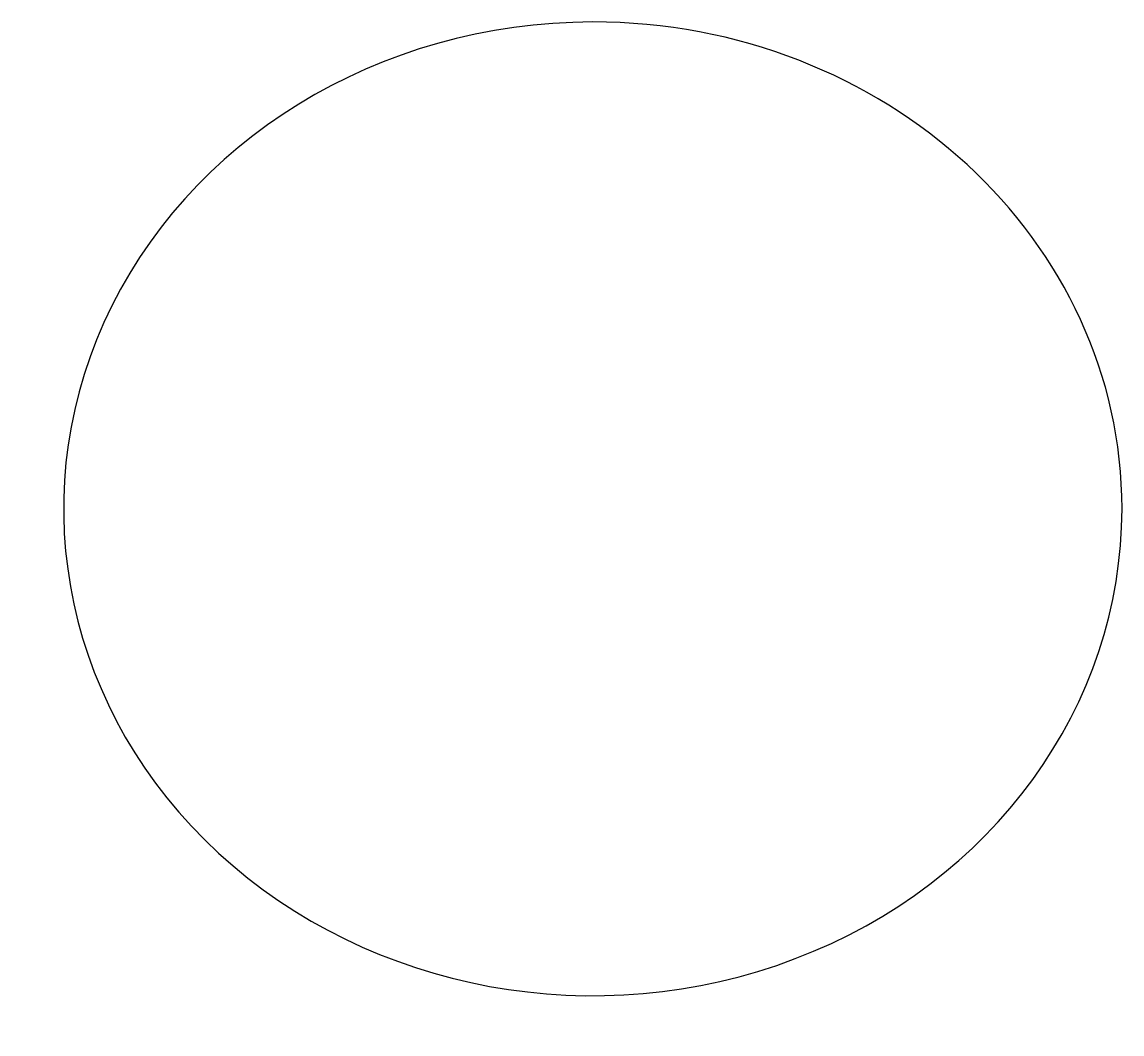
# Model space of a CAD drawing. Extents: x 155 to 654, y -547 to -88.
import ezdxf

# ---------------------------------------------------------------- set-up
doc = ezdxf.new("R2010")
doc.units = 0
doc.layers.add('Ebene_1', color=7, linetype='CONTINUOUS')

msp = doc.modelspace()

# ---------------------------------------------------------------- linework, layer by layer
at = {"layer": 'Ebene_1', "color": 7}
msp.add_lwpolyline([(413.579679, -88.295902)], close=True, dxfattribs=at)
for points in [[(413.579679, -88.295902), (316.524013, -88.295902), (229.025073, -142.097091), (191.883478, -224.61206)], [(653.541917, -309.116409), (653.541917, -187.160611), (546.107164, -88.295902), (413.579679, -88.295902)], [(191.883478, -224.61206), (154.741882, -307.127028), (175.272033, -402.105865), (243.900752, -465.260088)], [(505.409252, -513.127957), (595.076995, -478.949138), (653.541917, -398.429968), (653.541917, -309.116409)], [(243.900752, -465.260088), (312.529472, -528.414311), (415.741509, -547.306776), (505.409252, -513.127957)]]:
    msp.add_open_spline(points, degree=3, dxfattribs=at)

doc.saveas('drawing.dxf')
